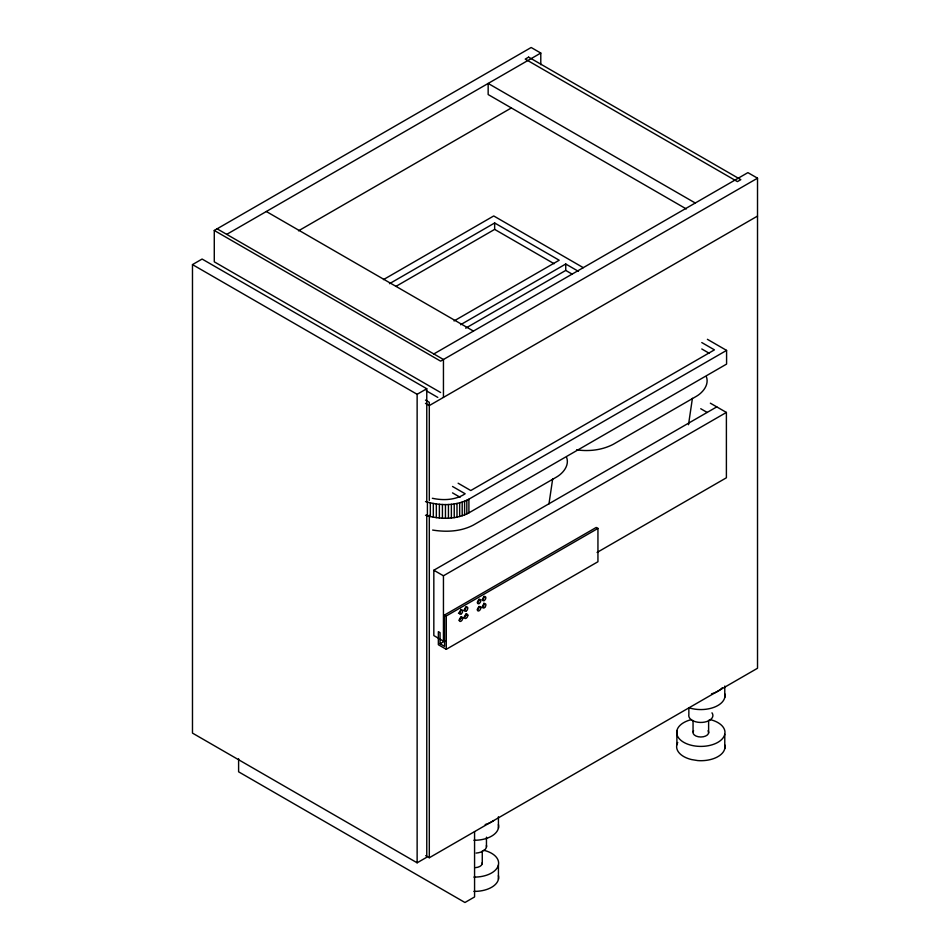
<?xml version="1.0" encoding="UTF-8"?>
<svg xmlns="http://www.w3.org/2000/svg" width="950" height="950" viewBox="0 0 950 950"><rect width="100%" height="100%" fill="white"/><g stroke="black" fill="none" stroke-linecap="round" stroke-linejoin="round"><path stroke-width="1.43" d="M467.78 615.244L467.744 615.778A2.399 1.389 -60 0 1 465.928 618.343A2.399 1.389 -60 0 1 464.396 617.357L464.431 616.823A2.399 1.389 -60 0 1 466.248 614.258A2.399 1.389 -60 0 1 467.78 615.244L466.082 614.341M548.969 503.928L552.663 478.99M688.512 424.697L692.419 398.299M440.622 392.504L214.273 261.82L214.273 230.458L531.169 47.5L540.788 53.057L540.788 64.719M226.717 234.377L540.788 53.057M426.764 514.769L426.764 857.244L417.133 862.802L192.482 733.103L192.482 264.599L202.101 259.041L426.764 388.74L426.764 501.422M298.502 230.826L511.302 107.979M383.468 279.609L493.727 215.959L583.288 267.663M389.5 283.682L494.653 222.977L559.194 260.229L454.041 320.946M395.912 286.401L494.653 229.389L554.123 263.732M460.572 324.722L565.737 264.005L578.455 271.356M465.702 328.178L565.737 270.429L572.09 274.099M433.829 353.946L747.899 172.627L757.518 178.184L757.518 668.254L429.305 857.743L425.695 855.653M757.518 178.184L440.622 361.142L214.273 230.458M192.482 264.599L417.133 394.298L426.764 388.74M757.518 216.078L429.305 405.567L425.469 403.358M425.493 501.576C439.565 505.709 455.668 506.207 468.908 499.166L726.584 350.396L726.584 364.088L468.908 512.857C455.668 519.899 439.565 519.389 425.493 515.268M597.087 552.437L726.394 477.779L726.394 412.431L443.448 575.783L443.448 641.131L433.829 635.574L433.829 570.237L716.775 406.885M444.588 614.994L596.244 527.44L597.942 528.414L597.942 561.735L446.286 649.301L438.354 644.729L438.354 631.655L440.052 632.641L440.052 643.744L444.588 646.356L444.588 614.994L446.286 615.968L597.942 528.414M440.052 643.744L445.194 640.775M576.591 449.825C588.952 451.618 601.956 450.134 613.142 444.374L696.433 396.281C703.012 392.433 709.377 384.596 706.349 376.639M432.642 530.053C446.31 532.273 460.916 531.62 473.373 525.065L556.676 476.971C563.255 473.124 569.608 465.274 566.592 457.33M432.357 498.275C443.317 500.662 455.596 500.151 465.168 493.774L452.521 486.471M695.269 203.015L488.157 83.434L488.157 94.549L686.316 208.953M707.394 339.316L726.584 350.396M701.777 342.558L714.436 349.861L470.784 490.532L458.126 483.229M701.777 348.971L709.365 353.353M710.351 403.18L726.394 412.431M700.732 408.726L707.156 412.431M266.332 211.506L473.444 331.087M217.099 228.819L443.448 359.504L443.448 397.409M426.289 390.759L437.796 397.409M425.469 400.093L429.305 402.301L429.305 500.448M452.521 492.884L460.109 497.266M433.829 570.237L443.448 575.783M479.061 606.397L480.795 607.81A2.399 1.389 -60 0 1 479.275 610.636A2.399 1.389 -60 0 1 477.446 610.197L477.411 609.71A2.399 1.389 -60 0 1 478.931 606.943A2.399 1.389 -60 0 1 480.759 607.371L480.795 607.857M460.988 617.286L462.674 618.272M460.964 616.954L460.988 617.453A2.399 1.389 -60 0 1 459.159 620.291M724.779 686.078L724.779 697.49M724.779 734.326L724.779 748.576M708.617 720.326L708.617 733.068M693.049 720.539L693.049 731.856M688.857 708.878L688.857 714.554A12.077 6.971 0 0 0 702.383 722.392A12.077 6.971 0 0 0 711.989 712.821M676.887 730.597L676.887 744.859M565.737 264.005L565.737 270.429M498.429 816.762L498.429 828.174M498.429 864.999L498.429 879.261M494.653 222.977L494.653 229.389M486.459 837.164L486.459 847.091M482.267 851.01L482.267 863.752M474.572 831.606L474.572 896.943L464.954 902.5L238.604 771.816L238.604 758.753M468.908 499.166L468.908 512.857M466.83 500.258L466.83 513.95M464.598 501.244L464.598 514.924M462.199 502.099L462.199 515.791M459.657 502.847L459.657 516.527M456.997 503.452L456.997 517.144M454.231 503.939L454.231 517.619M451.369 504.284L451.369 517.976M448.436 504.497L448.436 518.178M446.286 615.968L446.286 649.301M445.455 504.569L445.455 518.261M442.427 504.497L442.427 518.189M439.375 504.296L439.375 517.987M436.335 503.963L436.335 517.643M433.319 503.488L433.319 517.18M430.326 502.883L430.326 516.574M429.305 515.28L429.305 857.743M427.405 502.146L427.405 515.838M417.133 394.298L417.133 862.802M710.03 719.566A24.142 13.941 0 0 1 720.017 740.929A24.142 13.941 0 0 1 681.708 740.976A24.142 13.941 0 0 1 691.541 719.589M708.082 730.74A7.849 4.536 0 0 1 700.815 736.998A7.849 4.536 0 0 1 693.583 730.716M724.779 693.844A24.142 13.941 0 0 1 714.234 707.227A24.142 13.941 0 0 1 688.786 707.714M724.767 744.931A24.071 13.894 0 0 1 697.739 760.582L691.659 759.584A24.142 13.941 0 0 1 677.742 742.472M722.238 687.824A24.142 13.941 0 0 1 711.538 693.868M483.681 850.25A24.142 13.941 0 0 1 498.109 866.008A24.142 13.941 0 0 1 473.907 877.087M482.267 862.564A7.849 4.536 0 0 1 475.522 867.635M486.459 845.274A12.077 6.971 0 0 1 476.093 853.076M498.429 824.529A24.142 13.941 0 0 1 473.907 840.251M498.418 875.615A24.071 13.894 0 0 1 473.907 891.373M493.62 820.551A24.142 13.941 0 0 1 485.189 824.553M484.084 596.256A2.328 1.342 -60 0 1 482.077 599.759M483.966 603.036A2.399 1.389 -60 0 1 483.847 605.281A2.399 1.389 -60 0 1 482.054 607.014M466.034 606.682A2.399 1.389 -60 0 1 463.956 610.28M479.026 599.094A2.399 1.389 -60 0 1 477.482 602.538M460.774 609.247A2.399 1.389 -60 0 1 460.501 611.764A2.399 1.389 -60 0 1 458.446 613.261M479.097 606.884A2.399 1.389 -60 0 1 477.363 609.793M466.011 613.807A2.399 1.389 -60 0 1 466.082 614.258L466.046 614.793A2.399 1.389 -60 0 1 464.016 617.453M528.616 57.142L525.219 59.102L737.426 181.616L740.822 179.657L528.616 57.142M462.686 618.426L462.662 617.928A2.399 1.389 -60 0 0 460.916 617.334A2.399 1.389 -60 0 0 459.301 620.053L459.325 620.552A2.399 1.389 -60 0 0 461.071 621.158A2.399 1.389 -60 0 0 462.686 618.426M479.168 603.511A2.399 1.389 -60 0 0 480.534 599.723A2.399 1.389 -60 0 0 477.601 601.564A2.399 1.389 -60 0 0 479.168 603.511M466.521 610.755A2.399 1.389 -60 0 0 467.293 607.038A2.399 1.389 -60 0 0 464.443 609.556A2.399 1.389 -60 0 0 466.521 610.755M484.203 600.554A2.328 1.342 -60 0 0 485.616 596.885A2.328 1.342 -60 0 0 482.766 598.548A2.328 1.342 -60 0 0 484.203 600.554M484.631 607.489A2.399 1.389 -60 0 0 485.391 603.761A2.399 1.389 -60 0 0 482.553 606.29A2.399 1.389 -60 0 0 484.631 607.489M461.427 613.7A2.399 1.389 -60 0 0 462.199 609.971A2.399 1.389 -60 0 0 459.361 612.489A2.399 1.389 -60 0 0 461.427 613.7"/></g></svg>
